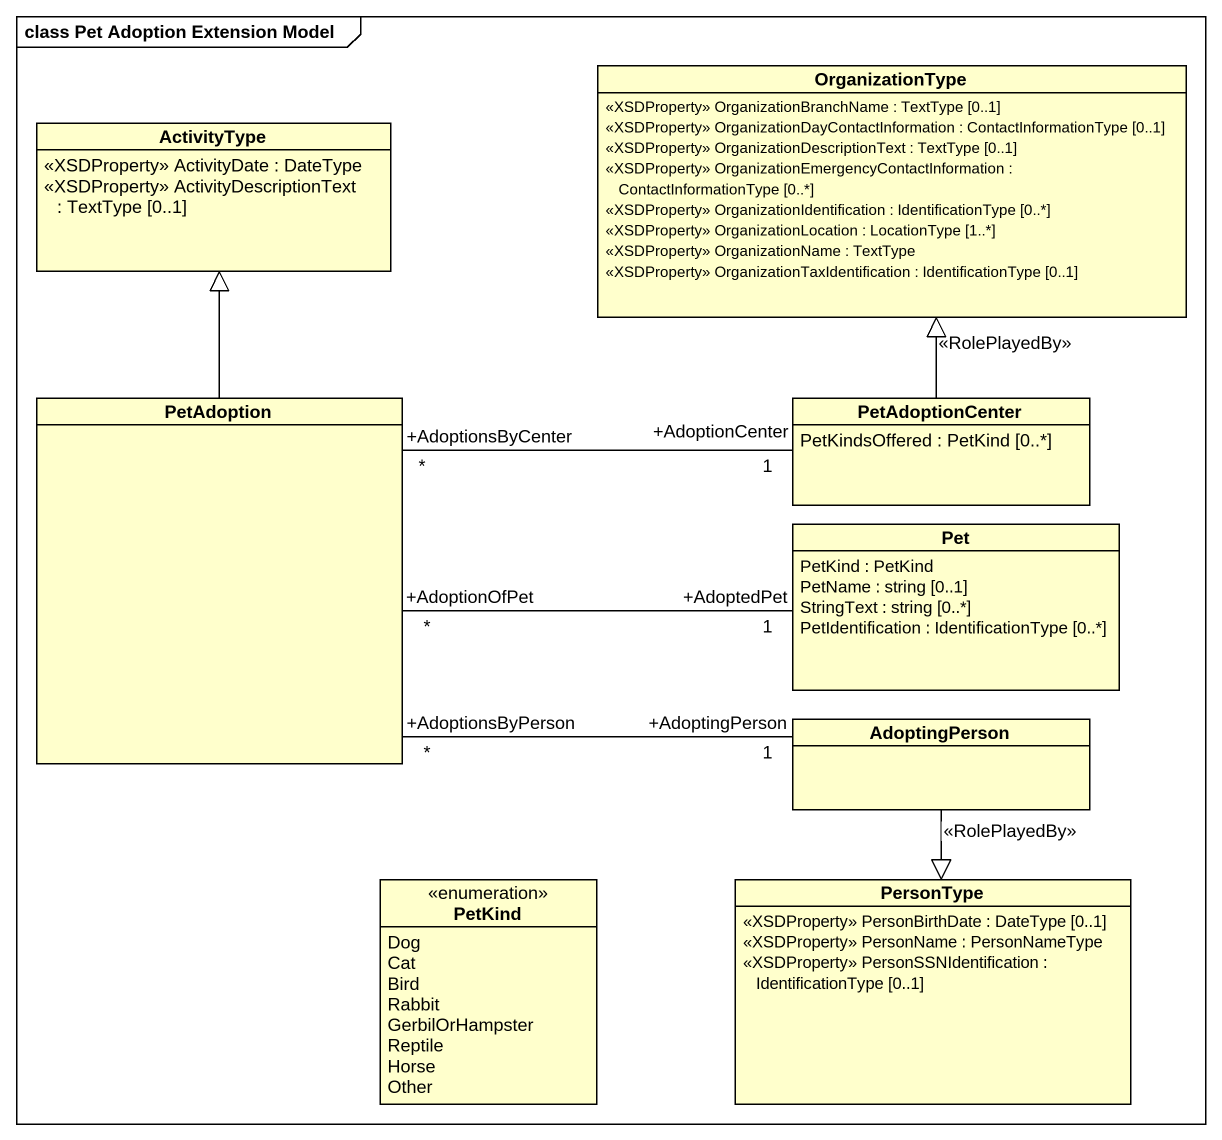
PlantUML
@startuml
mainframe class Pet Adoption Extension Model
hide circle
hide empty members
class OrganizationType {
  <<XSDProperty>> OrganizationBranchName : TextType [0..1]
  <<XSDProperty>> OrganizationDayContactInformation : ContactInformationType [0..1]
  <<XSDProperty>> OrganizationDescriptionText : TextType [0..1]
  <<XSDProperty>> OrganizationEmergencyContactInformation : ContactInformationType [0..*]
  <<XSDProperty>> OrganizationIdentification : IdentificationType [0..*]
  <<XSDProperty>> OrganizationLocation : LocationType [1..*]
  <<XSDProperty>> OrganizationName : TextType
  <<XSDProperty>> OrganizationTaxIdentification : IdentificationType [0..1]
}
class ActivityType {
  <<XSDProperty>> ActivityDate : DateType
  <<XSDProperty>> ActivityDescriptionText : TextType [0..1]
}
class PetAdoption
class PetAdoptionCenter {
  PetKindsOffered : PetKind [0..*]
}
class Pet {
  PetKind : PetKind
  PetName : string [0..1]
  StringText : string [0..*]
  PetIdentification : IdentificationType [0..*]
}
class AdoptingPerson
enum PetKind {
  Dog
  Cat
  Bird
  Rabbit
  GerbilOrHampster
  Reptile
  Horse
  Other
}
class PersonType {
  <<XSDProperty>> PersonBirthDate : DateType [0..1]
  <<XSDProperty>> PersonName : PersonNameType
  <<XSDProperty>> PersonSSNIdentification : IdentificationType [0..1]
}
PetAdoption -up-|> ActivityType
PetAdoption "+AdoptionsByCenter\n*" -right- "+AdoptionCenter\n1" PetAdoptionCenter
PetAdoption "+AdoptionOfPet\n*" -right- "+AdoptedPet\n1" Pet
PetAdoption "+AdoptionsByPerson\n*" -right- "+AdoptingPerson\n1" AdoptingPerson
PetAdoptionCenter -up-|> OrganizationType : <<RolePlayedBy>>
AdoptingPerson --|> PersonType : <<RolePlayedBy>>
@enduml
